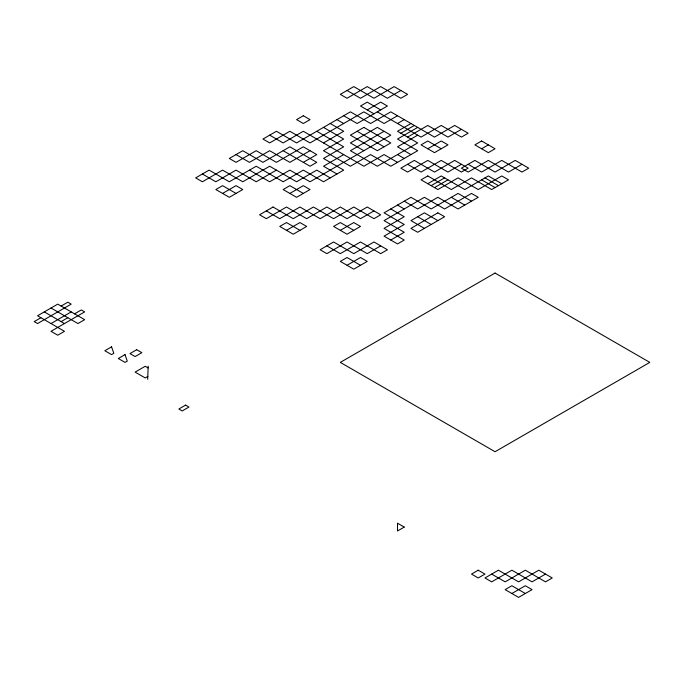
<?xml version="1.0" encoding="UTF-8"?>
<svg xmlns="http://www.w3.org/2000/svg" width="684" height="684" viewBox="0 0 684 684"><rect width="100%" height="100%" fill="white"/><g stroke="black" fill="none" stroke-linecap="round" stroke-linejoin="round"><path stroke-width="1.03" d="M147.693 379.346L148.172 366.145M222.582 193.427L236.04 185.655L242.76 189.545L229.311 197.308L215.853 189.545L222.582 185.655L236.04 193.427M367.231 109.91L380.689 102.147L387.409 106.029L357.133 123.505L343.684 115.741M400.867 90.493L387.409 98.257L367.231 86.611L347.044 98.257L340.316 94.375L353.773 86.611L373.96 98.257L394.138 86.611L407.596 94.375L400.867 98.257L380.689 86.611L360.502 98.257L347.044 90.493M276.404 170.119L256.218 181.773L236.04 170.119L215.853 181.773L202.396 174.001M310.04 150.702L289.862 162.347L269.676 150.702L249.489 162.347L236.04 154.584M323.498 142.93L343.684 131.277L330.227 123.505M303.311 162.347L316.769 154.584L303.311 146.812L276.404 162.347L256.218 150.702L236.04 162.347L229.311 158.466L242.76 150.702L262.947 162.347L289.862 146.812L316.769 162.347L310.04 166.238L283.133 150.702M40.929 317.727L34.2 321.608L37.56 323.549L71.204 304.132L67.836 302.183L61.115 306.073M397.507 115.741L384.049 123.505L363.862 111.851L310.04 142.93L289.862 131.277L269.676 142.93L262.947 139.049L276.404 131.277L296.591 142.93L350.413 111.851L370.591 123.505L390.778 111.851L434.511 137.099L454.689 125.454L468.147 133.218L461.418 137.099L441.24 125.454L421.053 137.099L377.32 111.851M51.018 323.549L71.204 311.895M343.684 154.584L323.498 166.238L336.956 174.001M384.049 131.277L350.413 150.702L377.32 166.238L417.685 142.93L397.507 131.277L410.964 123.505M397.507 123.505L404.235 119.623M61.115 321.608L67.836 317.727M74.565 313.836L81.293 309.955L84.662 311.895L51.018 331.321L57.747 335.203L64.476 331.321L37.56 315.777L57.747 304.132L84.662 319.667L77.933 323.549L51.018 308.014M289.862 193.427L303.311 185.655L310.04 189.545L296.591 197.308L283.133 189.545L289.862 185.655L303.311 193.427M400.867 133.218L414.324 125.454M417.685 127.395L397.507 139.049L417.685 150.702L390.778 166.238L370.591 154.584L350.413 166.238L323.498 150.702L343.684 139.049L323.498 127.395M407.596 137.099L427.782 125.454L447.96 137.099L461.418 129.336M417.685 135.158L397.507 146.812L410.964 154.584M286.493 230.328L299.951 222.556L306.68 226.438L293.222 234.21L279.765 226.438L286.493 222.556L299.951 230.328M427.782 148.753L441.24 140.989L447.96 144.871L434.511 152.643L421.053 144.871L427.782 140.989L441.24 148.753M340.316 230.328L353.773 222.556L360.502 226.438L347.044 234.21L333.587 226.438L340.316 222.556L353.773 230.328M373.96 210.903L360.502 218.675L340.316 207.021L320.138 218.675L299.951 207.021L279.765 218.675L266.315 210.903M481.604 148.753L488.333 144.871M427.782 183.714L441.24 175.95L464.787 189.545L488.333 175.95L501.791 183.714M461.418 164.297L447.96 172.06L427.782 160.407L407.596 172.06L400.867 168.178L414.324 160.407L434.511 172.06L454.689 160.407L468.147 168.178L461.418 172.06L441.24 160.407L421.053 172.06L407.596 164.297M431.142 185.655L444.6 177.891M434.511 187.596L447.96 179.832M147.804 376.431L145.213 377.927L135.116 372.105L145.213 366.273L148.103 367.949M347.044 265.281L360.502 257.517L367.231 261.399L353.773 269.171L340.316 261.399L347.044 257.517L360.502 265.281M380.689 245.864L367.231 253.636L347.044 241.982L326.867 253.636L320.138 249.746L333.587 241.982L353.773 253.636L373.96 241.982L387.409 249.746L380.689 253.636L360.502 241.982L340.316 253.636L326.867 245.864M390.778 240.041L404.235 232.269L384.049 220.616L424.413 197.308L444.6 208.962L471.515 193.427L478.236 197.308L458.058 208.962L437.871 197.308L417.685 208.962L404.235 201.19M521.969 164.297L508.511 172.06L488.333 160.407L468.147 172.06L461.418 168.178L474.876 160.407L495.062 172.06L515.24 160.407L528.698 168.178L521.969 172.06L501.791 160.407L481.604 172.06L468.147 164.297M511.88 593.507L525.338 585.743L532.066 589.625L518.609 597.389L505.151 589.625L511.88 585.743L525.338 593.507M545.516 574.09L532.066 581.853L511.88 570.199L491.693 581.853L484.965 577.971L498.422 570.199L518.609 581.853L538.787 570.199L552.245 577.971L545.516 581.853L525.338 570.199L505.151 581.853L491.693 574.09M380.689 109.91L367.231 102.147L360.502 106.029L373.96 113.8M484.965 177.891L498.422 185.655M481.604 179.832L495.062 187.596M336.956 119.623L343.684 123.505M357.133 131.277L384.049 146.812M397.507 154.584L404.235 158.466M471.515 201.19L458.058 193.427L431.142 208.962L410.964 197.308L384.049 212.844L404.235 224.497L384.049 236.151L397.507 243.923L404.235 240.041L384.049 228.388L404.235 216.734L390.778 208.962M397.507 162.347L384.049 154.584L363.862 166.238L303.311 131.277L283.133 142.93L269.676 135.158M451.329 197.308L464.787 205.08M363.862 150.702L350.413 142.93L377.32 127.395L390.778 135.158L310.04 181.773L289.862 170.119L269.676 181.773L249.489 170.119M316.769 131.277L343.684 146.812L323.498 158.466L343.684 170.119L323.498 181.773L303.311 170.119L283.133 181.773L256.218 166.238L229.311 181.773L209.124 170.119L195.667 177.891L202.396 181.773L222.582 170.119L242.76 181.773L269.676 166.238L296.591 181.773L316.769 170.119L330.227 177.891M437.871 220.616L424.413 212.844L410.964 220.616L424.413 228.388M397.507 205.08L404.235 208.962M417.685 216.734L431.142 224.497M44.289 311.895L64.476 323.549M303.311 115.741L296.591 119.623L303.311 123.505L310.04 119.623L303.311 115.741M363.862 127.395L350.413 135.158L377.32 150.702L390.778 142.93L363.862 127.395M273.036 207.021L259.587 214.793L266.315 218.675L286.493 207.021L306.68 218.675L326.867 207.021L347.044 218.675L367.231 207.021L380.689 214.793L373.96 218.675L353.773 207.021L333.587 218.675L313.409 207.021L293.222 218.675L273.036 207.021M111.569 346.856L104.84 350.738L111.569 354.62L113.809 353.329L111.569 346.856M481.604 140.989L474.876 144.871L488.333 152.643L495.062 148.753L481.604 140.989M427.782 175.95L421.053 179.832L437.871 189.545L458.058 177.891L478.236 189.545L501.791 175.95L508.511 179.832L491.693 189.545L471.515 177.891L451.329 189.545L427.782 175.95M125.027 354.62L118.298 358.51L125.027 362.392L127.267 361.101L125.027 354.62M136.689 349.704L129.969 353.594L135.116 356.569L141.845 352.679L136.689 349.704M437.871 212.844L410.964 228.388L417.685 232.269L444.6 216.734L437.871 212.844M185.578 405.116L178.849 409.006L182.209 410.947L188.938 407.065L185.578 405.116M495.062 273.053L340.316 362.392L495.062 451.731L649.8 362.392L495.062 273.053M404.235 527.09L397.507 530.972L397.507 523.2L404.235 527.09M478.236 570.199L471.515 574.09L478.236 577.971L484.965 574.09L478.236 570.199"/></g></svg>
